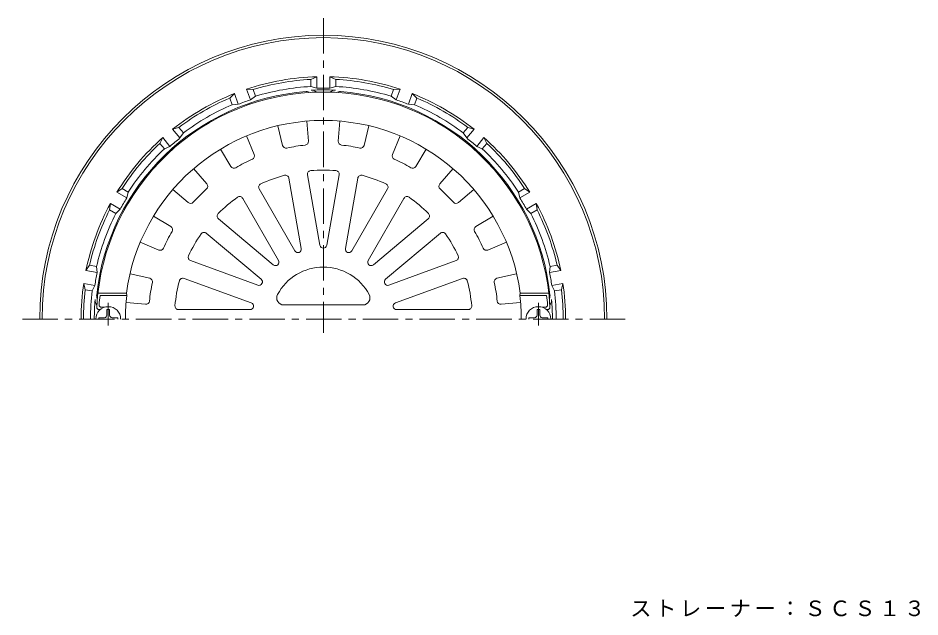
# Model space of a CAD drawing. Units: millimetres, scale not verified. Extents: x -278 to 229, y -346 to 376.
# Drawn here: x -173.3 to 208.3, y 122.9 to 376.1 of the extents above; entities that cross this region are included whole.
import ezdxf

# ---------------------------------------------------------------- set-up
doc = ezdxf.new("R2010")
doc.units = ezdxf.units.MM
doc.header["$LTSCALE"] = 3
doc.linetypes.add('CHAIN1', pattern=[8, 5, -1, 1, -1])
for name, color, linetype, lineweight in [('0-0_通り芯', 3, 'Continuous', 9), ('0-2_仕上', 6, 'Continuous', 9), ('0-5_寸法', 7, 'Continuous', 9)]:
    doc.layers.add(name, color=color, linetype=linetype, lineweight=lineweight)
doc.styles.add('ＭＳ ゴシック', font='')
doc.styles.get('ＭＳ ゴシック').set_extended_font_data('MS Gothic')

msp = doc.modelspace()

# ---------------------------------------------------------------- linework, layer by layer
at = {"layer": '0-0_通り芯', "linetype": 'CHAIN1'}
for p, q in [((-44.124, 376.149), (-44.124, 243.07)), ((83.578, 248.863), (-173.287, 248.863))]:
    msp.add_line(p, q, dxfattribs=at)
at = {"layer": '0-0_通り芯'}
for p, q in [((-49.374, 350.227), (-46.874, 351.326)), ((-46.874, 351.326), (-46.874, 346.514)), ((-38.874, 350.227), (-41.374, 351.326)), ((-41.374, 351.326), (-41.374, 346.514)), ((-49.374, 350.227), (-49.374, 347.223)), ((-38.874, 350.227), (-38.874, 347.223)), ((-83.726, 342.319), (-81.752, 344.206)), ((-81.752, 344.206), (-80.106, 339.684)), ((-76.584, 346.087), (-74.938, 341.566)), ((-73.859, 345.91), (-76.584, 346.087)), ((-73.859, 345.91), (-72.831, 343.087)), ((-49.374, 347.223), (-46.874, 346.514)), ((-38.874, 347.223), (-41.374, 346.514)), ((-14.389, 345.91), (-15.416, 343.087)), ((-14.389, 345.91), (-11.663, 346.087)), ((-11.663, 346.087), (-13.309, 341.566)), ((-6.495, 344.206), (-8.141, 339.684)), ((-4.522, 342.319), (-6.495, 344.206)), ((-83.726, 342.319), (-82.698, 339.496)), ((-82.698, 339.496), (-80.106, 339.684)), ((-72.831, 343.087), (-74.938, 341.566)), ((-15.416, 343.087), (-13.309, 341.566)), ((-5.549, 339.496), (-8.141, 339.684)), ((-4.522, 342.319), (-5.549, 339.496)), ((-105.258, 329.887), (-107.879, 329.122)), ((-107.879, 329.122), (-104.786, 325.436)), ((-105.258, 329.887), (-103.327, 327.586)), ((17.01, 329.887), (15.079, 327.586)), ((19.632, 329.122), (16.538, 325.436)), ((17.01, 329.887), (19.632, 329.122)), ((-113.301, 323.138), (-112.092, 325.587)), ((-112.092, 325.587), (-108.999, 321.9)), ((-103.327, 327.586), (-104.786, 325.436)), ((15.079, 327.586), (16.538, 325.436)), ((23.845, 325.587), (20.752, 321.9)), ((25.054, 323.138), (23.845, 325.587)), ((-113.301, 323.138), (-111.37, 320.837)), ((-111.37, 320.837), (-108.999, 321.9)), ((23.123, 320.837), (20.752, 321.9)), ((25.054, 323.138), (23.123, 320.837)), ((-129.283, 304.092), (-131.484, 302.476)), ((-131.484, 302.476), (-127.317, 300.07)), ((-129.283, 304.092), (-126.681, 302.59)), ((-126.681, 302.59), (-127.317, 300.07)), ((41.035, 304.092), (38.433, 302.59)), ((38.433, 302.59), (39.069, 300.07)), ((43.237, 302.476), (39.069, 300.07)), ((41.035, 304.092), (43.237, 302.476)), ((-134.533, 294.998), (-134.234, 297.713)), ((-134.234, 297.713), (-130.067, 295.307)), ((45.987, 297.713), (41.819, 295.307)), ((46.285, 294.998), (45.987, 297.713)), ((-134.533, 294.998), (-131.931, 293.496)), ((-131.931, 293.496), (-130.067, 295.307)), ((43.684, 293.496), (41.819, 295.307)), ((46.285, 294.998), (43.684, 293.496)), ((-143.036, 271.635), (-144.553, 269.364)), ((-143.036, 271.635), (-140.078, 271.113)), ((-140.078, 271.113), (-139.814, 268.528)), ((51.83, 271.113), (51.566, 268.528)), ((54.789, 271.635), (51.83, 271.113)), ((54.789, 271.635), (56.305, 269.364)), ((-144.553, 269.364), (-139.814, 268.528)), ((56.305, 269.364), (51.566, 268.528)), ((-144.86, 261.295), (-145.508, 263.947)), ((-145.508, 263.947), (-140.769, 263.112)), ((57.26, 263.947), (52.521, 263.112)), ((56.612, 261.295), (57.26, 263.947)), ((-144.86, 261.295), (-141.901, 260.773)), ((-141.901, 260.773), (-140.769, 263.112)), ((53.654, 260.773), (52.521, 263.112)), ((56.612, 261.295), (53.654, 260.773))]:
    msp.add_line(p, q, dxfattribs=at)
for centre, radius, start, end in [((-44.124, 248.863), 120, 0, 180), ((-44.124, 248.863), 119, 0, 180), ((-44.124, 248.863), 102.5, 91.53738, 108.46262), ((-44.124, 248.863), 102.5, 71.53738, 88.46262), ((-44.124, 248.863), 101.5, 92.9649, 107.0351), ((-44.124, 248.863), 101.5, 72.9649, 87.0351), ((-44.124, 248.863), 96.44, 94.2963, 173.85643), ((-44.124, 248.863), 102.5, 111.5374, 128.46263), ((-44.124, 248.863), 98.5, 93.05528, 106.94472), ((-51.124, 342.041), 3, 62.38545, 94.29623), ((-44.124, 248.863), 96.904, 86.94778, 93.05222), ((-49.124, 342.634), 3, 46.72815, 93.05215), ((-44.124, 248.863), 97.69, 88.38689, 91.61311), ((-39.124, 342.634), 3, 86.94785, 133.27167), ((-44.124, 248.863), 98.5, 73.05528, 86.94472), ((-37.124, 342.041), 3, 85.70377, 117.61455), ((-44.124, 248.863), 96.44, 6.14357, 85.7037), ((-44.124, 248.863), 102.5, 51.53738, 68.46262), ((-44.124, 248.863), 101.5, 112.96489, 127.03508), ((-44.124, 248.863), 97.69, 108.38689, 111.61311), ((-44.124, 248.863), 97.69, 68.38689, 71.61311), ((-44.124, 248.863), 101.5, 52.9649, 67.0351), ((-44.124, 248.863), 98.5, 113.05528, 126.94472), ((-44.124, 248.863), 98.5, 53.05528, 66.94472), ((-44.124, 248.863), 102.5, 131.53738, 148.46262), ((-44.124, 248.863), 97.69, 128.3869, 131.61313), ((-44.124, 248.863), 97.69, 48.38689, 51.61311), ((-44.124, 248.863), 102.5, 31.53738, 48.46262), ((-44.124, 248.863), 101.5, 132.9649, 147.0351), ((-44.124, 248.863), 98.5, 133.05528, 146.94472), ((-44.124, 248.863), 98.5, 33.05528, 46.94472), ((-44.124, 248.863), 101.5, 32.9649, 47.0351), ((-44.124, 248.863), 102.5, 151.53738, 168.46262), ((-44.124, 248.863), 97.69, 148.38689, 151.61311), ((-44.124, 248.863), 97.69, 28.38689, 31.61311), ((-44.124, 248.863), 102.5, 11.53738, 28.46262), ((-44.124, 248.863), 101.5, 152.9649, 167.0351), ((-44.124, 248.863), 101.5, 12.9649, 27.0351), ((-44.124, 248.863), 98.5, 153.05528, 166.94472), ((-44.124, 248.863), 98.5, 13.05528, 26.94472), ((-44.124, 248.863), 97.69, 168.38689, 171.61311), ((-44.124, 248.863), 97.69, 8.38689, 11.61311), ((-44.124, 248.863), 102.5, 171.53738, 180), ((-44.124, 248.863), 102.5, 0, 8.46262), ((-44.124, 248.863), 101.5, 172.9649, 180), ((-44.124, 248.863), 98.5, 173.05528, 180), ((-44.124, 248.863), 98.5, 0, 6.94472), ((-44.124, 248.863), 101.5, 0, 7.0351), ((-44.124, 248.863), 96.904, 175.11282, 180), ((-137.686, 256.863), 3, 175.11273, 221.43713), ((-137.027, 258.863), 3, 173.85641, 205.76682), ((48.78, 258.863), 3, 334.23332, 6.14359), ((49.439, 256.863), 3, 318.56358, 4.88727), ((-44.124, 248.863), 96.904, 0, 4.88718)]:
    msp.add_arc(centre, radius, start, end, dxfattribs=at)
at = {"layer": '0-2_仕上'}
for p, q in [((-50.412, 324.059), (-51.124, 332.571)), ((-37.835, 324.059), (-37.124, 332.571)), ((-61.38, 322.322), (-63.333, 330.637)), ((-26.867, 322.322), (-24.914, 330.637)), ((-73.341, 318.436), (-76.648, 326.311)), ((-14.906, 318.436), (-11.599, 326.311)), ((-83.236, 313.394), (-87.663, 320.699)), ((-5.012, 313.394), (-0.585, 320.699)), ((-93.41, 306.002), (-98.989, 312.47)), ((-50.823, 309.892), (-45.565, 280.072)), ((-37.424, 309.892), (-42.682, 280.072)), ((5.163, 306.002), (10.742, 312.47)), ((-58.701, 308.503), (-53.444, 278.683)), ((-29.546, 308.503), (-34.804, 278.683)), ((-101.262, 298.149), (-107.73, 303.728)), ((-71.292, 303.92), (-56.152, 277.697)), ((-16.955, 303.92), (-32.095, 277.697)), ((13.015, 298.149), (19.483, 303.728)), ((-78.22, 299.92), (-63.081, 273.697)), ((-10.027, 299.92), (-25.167, 273.697)), ((-108.655, 287.975), (-115.959, 292.402)), ((-88.484, 291.308), (-65.289, 271.844)), ((0.237, 291.307), (-22.959, 271.844)), ((20.407, 287.975), (27.712, 292.402)), ((-93.627, 285.179), (-70.431, 265.716)), ((5.379, 285.179), (-17.816, 265.716)), ((-113.696, 278.08), (-121.571, 281.388)), ((25.449, 278.08), (33.324, 281.388)), ((-100.326, 273.576), (-71.873, 263.219)), ((12.079, 273.576), (-16.375, 263.219)), ((-117.582, 266.12), (-125.898, 268.073)), ((29.335, 266.12), (37.65, 268.073)), ((-103.062, 266.058), (-74.609, 255.702)), ((14.815, 266.058), (-13.639, 255.702)), ((-127.4, 259.863), (-139.491, 259.863)), ((-127.4, 259.863), (-127.256, 258.863)), ((39.153, 259.863), (39.009, 258.863)), ((39.153, 259.863), (51.244, 259.863)), ((-127.256, 258.863), (-138.496, 258.863)), ((-119.32, 255.151), (-127.565, 255.841)), ((31.072, 255.151), (39.317, 255.841)), ((39.009, 258.863), (50.249, 258.863)), ((-138.524, 252.863), (-138.967, 252.863)), ((-136.725, 253.863), (-138.005, 253.863)), ((-105.389, 252.863), (-75.109, 252.863)), ((-27.391, 254.863), (-60.857, 254.863)), ((17.141, 252.863), (-13.138, 252.863)), ((48.477, 253.863), (49.758, 253.863)), ((50.277, 252.863), (50.72, 252.863))]:
    msp.add_line(p, q, dxfattribs=at)
at = {"layer": '0-2_仕上', "color": 4, "linetype": 'CHAIN1'}
for p, q in [((-135.124, 255.675), (-135.124, 246.17)), ((46.876, 255.675), (46.876, 246.17))]:
    msp.add_line(p, q, dxfattribs=at)
at = {"layer": '0-2_仕上', "color": 4}
for p, q in [((-134.524, 252.863), (-135.724, 252.863)), ((-135.724, 250.463), (-135.724, 252.863)), ((-134.524, 250.463), (-134.524, 252.863)), ((46.276, 252.863), (47.476, 252.863)), ((46.276, 250.463), (46.276, 252.863)), ((47.476, 250.463), (47.476, 252.863)), ((-136.724, 249.463), (-139.124, 249.463)), ((-139.124, 249.463), (-139.124, 248.863)), ((48.476, 249.463), (50.876, 249.463)), ((50.876, 249.463), (50.876, 248.863))]:
    msp.add_line(p, q, dxfattribs=at)
for points in [[(-133.524, 249.463), (-131.124, 249.463), (-131.124, 248.863)], [(45.276, 249.463), (42.876, 249.463), (42.876, 248.863)]]:
    msp.add_lwpolyline(points, dxfattribs=at)
at = {"layer": '0-2_仕上'}
for centre, radius, start, end in [((-44.124, 248.863), 96, 3.02365, 176.97635), ((-44.124, 248.863), 84, 7.52461, 172.47539), ((-59.92, 322.665), 1.5, 193.21939, 282.08093), ((-44.124, 248.863), 73.973, 95.91899, 102.08099), ((-51.907, 323.934), 1.5, 275.91875, 4.78029), ((-36.341, 323.934), 1.5, 175.21939, 264.08093), ((-44.124, 248.863), 73.973, 77.91899, 84.08099), ((-28.328, 322.665), 1.5, 257.91875, 346.78029), ((-74.724, 317.855), 1.5, 293.91875, 22.78029), ((-13.523, 317.855), 1.5, 157.21939, 246.08093), ((-81.953, 314.171), 1.5, 211.21939, 300.08093), ((-44.124, 248.863), 73.973, 113.91899, 120.08099), ((-44.124, 248.863), 73.973, 59.91899, 66.08099), ((-6.295, 314.171), 1.5, 239.91875, 328.78029), ((-44.124, 248.863), 63.011, 105.1299, 114.8701), ((-60.179, 308.242), 1.5, 9.99998, 105.12988), ((-49.346, 310.152), 1.5, 94.87025, 190), ((-44.124, 248.863), 63.011, 85.1299, 94.8701), ((-38.902, 310.152), 1.5, 349.99998, 85.12988), ((-28.069, 308.242), 1.5, 74.87025, 170), ((-44.124, 248.863), 63.011, 65.1299, 74.8701), ((-94.546, 305.022), 1.5, 311.91875, 40.78029), ((-69.993, 304.67), 1.5, 114.87025, 210), ((-18.254, 304.67), 1.5, 329.99998, 65.12988), ((6.298, 305.022), 1.5, 139.21939, 228.08093), ((-44.124, 248.863), 73.973, 131.91899, 138.08099), ((-44.124, 248.863), 73.973, 41.91899, 48.08099), ((-100.283, 299.285), 1.5, 229.21939, 318.08093), ((-44.124, 248.863), 63.011, 125.1299, 134.8701), ((-79.519, 299.17), 1.5, 29.99998, 125.12988), ((-8.728, 299.17), 1.5, 54.87025, 150), ((-44.124, 248.863), 63.011, 45.1299, 54.8701), ((12.035, 299.285), 1.5, 221.91875, 310.78029), ((-87.52, 292.457), 1.5, 134.87025, 230), ((-0.727, 292.457), 1.5, 309.99998, 45.12988), ((-109.432, 286.692), 1.5, 329.91875, 58.78029), ((21.185, 286.692), 1.5, 121.21939, 210.08093), ((-44.124, 248.863), 73.973, 149.91899, 156.08099), ((-44.124, 248.863), 63.011, 145.1299, 154.8701), ((-94.591, 284.03), 1.5, 49.99998, 145.12988), ((6.344, 284.03), 1.5, 34.87025, 130), ((-44.124, 248.863), 63.011, 25.1299, 34.8701), ((-44.124, 248.863), 73.973, 23.91899, 30.08099), ((-113.115, 279.463), 1.5, 247.21939, 336.08093), ((-54.885, 278.429), 1.464, 210, 9.99986), ((-44.124, 280.326), 1.464, 190, 349.99986), ((-33.362, 278.429), 1.464, 170, 329.99986), ((24.868, 279.463), 1.5, 203.91875, 292.78029), ((-99.813, 274.985), 1.5, 154.87025, 250), ((11.566, 274.985), 1.5, 289.99998, 25.12988), ((-64.348, 272.965), 1.464, 230, 29.99986), ((-23.899, 272.965), 1.464, 150, 309.99986), ((-44.124, 248.863), 22, 28.27377, 151.72623), ((-44.124, 248.863), 73.973, 167.91901, 174.08101), ((-117.925, 264.659), 1.5, 347.91907, 76.78061), ((-44.124, 248.863), 63.011, 165.1299, 174.8701), ((-103.575, 264.649), 1.5, 69.99998, 165.12988), ((-71.372, 264.595), 1.464, 250, 49.99986), ((-16.875, 264.595), 1.464, 130, 289.99986), ((15.328, 264.648), 1.5, 14.87025, 110), ((-44.124, 248.863), 63.011, 5.1299, 14.8701), ((29.678, 264.659), 1.5, 103.21939, 192.08093), ((-44.124, 248.863), 73.973, 5.91899, 12.08099), ((-71.777, 248.863), 67.5, 171.48038, 174.82346), ((-44.124, 248.863), 83.732, 173.14087, 180), ((-119.195, 256.646), 1.5, 265.21971, 354.08125), ((-75.109, 254.327), 1.464, 270, 69.99986), ((-60.857, 257.863), 3, 151.7262, 270), ((-27.391, 257.863), 3, 270, 28.2738), ((-13.138, 254.326), 1.464, 110, 269.99986), ((30.947, 256.646), 1.5, 185.91875, 274.78029), ((-44.124, 248.863), 83.732, 0, 6.85913), ((-16.471, 248.863), 67.5, 5.17654, 8.51962), ((-138.967, 253.863), 1, 176.41666, 270), ((-138.005, 254.863), 1, 174.8239, 270), ((-105.389, 254.363), 1.5, 174.87025, 270), ((17.141, 254.363), 1.5, 269.99998, 5.12988), ((49.758, 254.863), 1, 270, 5.1761), ((50.72, 253.863), 1, 270, 3.58334)]:
    msp.add_arc(centre, radius, start, end, dxfattribs=at)
at = {"layer": '0-2_仕上', "color": 4}
for centre, radius, start, end in [((-135.124, 248.863), 5.25, 0, 180), ((46.876, 248.863), 5.25, 0, 180), ((-136.724, 250.463), 1, 270, 0), ((-133.524, 250.463), 1, 180, 270), ((45.276, 250.463), 1, 270, 0), ((48.476, 250.463), 1, 180, 270)]:
    msp.add_arc(centre, radius, start, end, dxfattribs=at)

# ---------------------------------------------------------------- texts
at = {"layer": '0-5_寸法', "insert": (85.705, 122.935), "char_height": 6.598, "attachment_point": 7, "style": 'ＭＳ ゴシック'}
msp.add_mtext('\\T1.17;ストレーナー：ＳＣＳ１３', dxfattribs=at)

doc.saveas('drawing.dxf')
